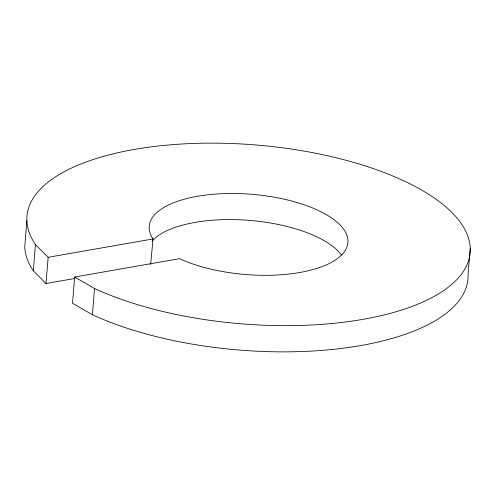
<?xml version="1.0" encoding="UTF-8"?>
<svg xmlns="http://www.w3.org/2000/svg" width="495" height="495" viewBox="0 0 495 495"><rect width="100%" height="100%" fill="white"/><g stroke="black" fill="none" stroke-linecap="round" stroke-linejoin="round"><path stroke-width="0.74" d="M26.866 220.727L24.75 246.949A222.311 89.713 4.7 0 0 33.301 270.765L46.016 283.524L74.807 278.475M33.301 270.765L35.423 244.549A222.354 89.731 4.7 0 1 264.027 145.697A222.354 89.731 4.7 0 1 451.112 284.922A222.354 89.731 4.7 0 1 94.533 288.536L74.652 277.027L72.511 303.243L92.404 314.746A222.311 89.713 4.7 0 0 334.799 349.198A222.311 89.713 4.7 0 0 468.053 274.286L470.25 248.069M46.016 283.524L48.157 257.307L35.423 244.549M92.404 314.746L94.533 288.536M150.647 264.429L153.017 238.949A99.674 40.225 4.7 0 1 255.494 194.634A99.674 40.225 4.7 0 1 339.36 257.047A99.674 40.225 4.7 0 1 179.512 258.668L74.652 277.027M48.157 257.307L153.017 238.949M152.138 240.972A99.965 40.343 4.7 0 1 247.636 220.25A99.965 40.343 4.7 0 1 341.439 254.944"/></g></svg>
